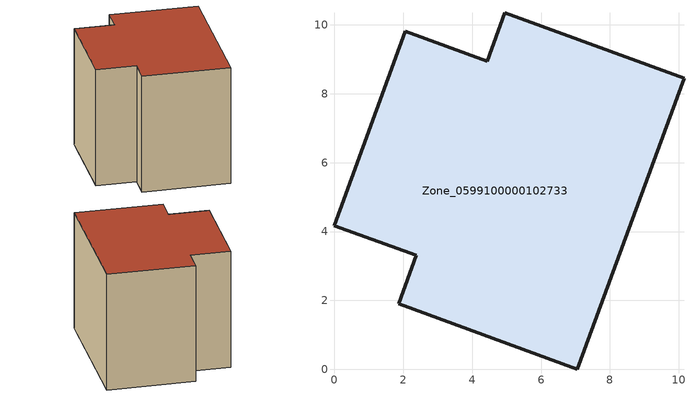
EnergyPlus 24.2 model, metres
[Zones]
Zone_0599100000102733
 floor ground (C_G): 10.15,8.46 7.06,0 1.86,1.9 2.38,3.31 0,4.17 2.06,9.81 4.44,8.95 4.95,10.35 z3.42
 wall outside (C_F): 7.06,0 10.15,8.46 4.95,10.35 4.44,8.95 2.06,9.81 0,4.17 2.38,3.31 1.86,1.9 7.06,0 z3.42:11.19
 roof outside (C_R): 4.44,8.95 2.06,9.81 0,4.17 2.38,3.31 1.86,1.9 7.06,0 10.15,8.46 4.95,10.35 z11.19
[BUILDING]
Pand.0599100000102733: North Axis=0; Terrain=City; Loads Convergence Tolerance Value=0.04; Temperature Convergence Tolerance Value=0.4; Solar Distribution=FullExterior; Maximum Number of Warmup Days=25; Minimum Number of Warmup Days=1
[Site:Location]
Rotterdam.The.Hague.AP_ZH_NLD Design_Conditions: Latitude=51.96; Longitude=4.45; Time Zone=1; Elevation=-4.5
[SITE:GROUNDTEMPERATURE:BUILDINGSURFACE]
18, 18, 18, 18, 18, 18, 18, 18, 18, 18, 18, 18
[MATERIAL] Thermal Absorptance=0.9; Solar Absorptance=0.7; Visible Absorptance=0.7
Name | Roughness | Thickness | Conductivity | Density | Specific Heat
G.TC.1946-1964 | MediumSmooth | 0.15 | 1 | 540 | 1210
F.TC.1946-1964 | Rough | 0.3 | 0.857143 | 1920 | 840
R.TC.1946-1964 | MediumRough | 0.2 | 0.235294 | 1500 | 1000
[CONSTRUCTION]
C_G: G.TC.1946-1964
C_F: F.TC.1946-1964
C_R: R.TC.1946-1964
[ZONE]
Zone_0599100000102733: Type=1; Multiplier=1; Ceiling Height=Autocalculate; Volume=Autocalculate; Floor Area=autocalculate; Part of Total Floor Area=Yes
[ZONEINFILTRATION:DESIGNFLOWRATE]
Infil_Zone_0599100000102733: Zone or ZoneList or Space or SpaceList=Zone_0599100000102733; Schedule=AlwaysOn; Design Flow Rate Calculation Method=Flow/Area; Flow Rate per Floor Area=0.003; Constant Term Coefficient=1; Temperature Term Coefficient=0; Velocity Term Coefficient=0; Velocity Squared Term Coefficient=0
[HVACTEMPLATE:ZONE:IDEALLOADSAIRSYSTEM]
Zone_0599100000102733: Maximum Heating Supply Air Temperature=50; Minimum Cooling Supply Air Temperature=13; Maximum Heating Supply Air Humidity Ratio=0.0156; Minimum Cooling Supply Air Humidity Ratio=0.0077; Heating Limit=NoLimit; Cooling Limit=NoLimit; Dehumidification Control Type=ConstantSensibleHeatRatio; Cooling Sensible Heat Ratio=0.7; Dehumidification Setpoint=60; Humidification Control Type=None; Humidification Setpoint=30; Outdoor Air Method=None; Outdoor Air Flow Rate per Person=0.00944; Outdoor Air Flow Rate per Zone Floor Area=0; Outdoor Air Flow Rate per Zone=0; Demand Controlled Ventilation Type=None; Outdoor Air Economizer Type=NoEconomizer; Heat Recovery Type=None; Sensible Heat Recovery Effectiveness=0.7; Latent Heat Recovery Effectiveness=0.65
[ZONECONTROL:THERMOSTAT]
ThermostatControl_Zone_0599100000102733: Zone or ZoneList=Zone_0599100000102733; Control Type Schedule=DualSetpointControlType; Control 1=Thermostat_Zone_0599100000102733; Temperature Difference Between Cutout And Setpoint=0
[THERMOSTATSETPOINT:DUALSETPOINT]
Thermostat_Zone_0599100000102733: Heating Setpoint Temperature Schedule=HeatingSetpoint_Zone_0599100000102733; Cooling Setpoint Temperature Schedule=CoolingSetpoint_Zone_0599100000102733
[SCHEDULE:COMPACT]
HeatingSetpoint_Zone_0599100000102733: Through: 12/31, For: AllDays, Until: 24:00, 21
CoolingSetpoint_Zone_0599100000102733: Through: 12/31, For: AllDays, Until: 24:00, 24
DualSetpointControlType: Through: 12/31, For: AllDays, Until: 24:00, 4
AlwaysOn: Through: 12/31, For: AllDays, Until: 24:00, 1
